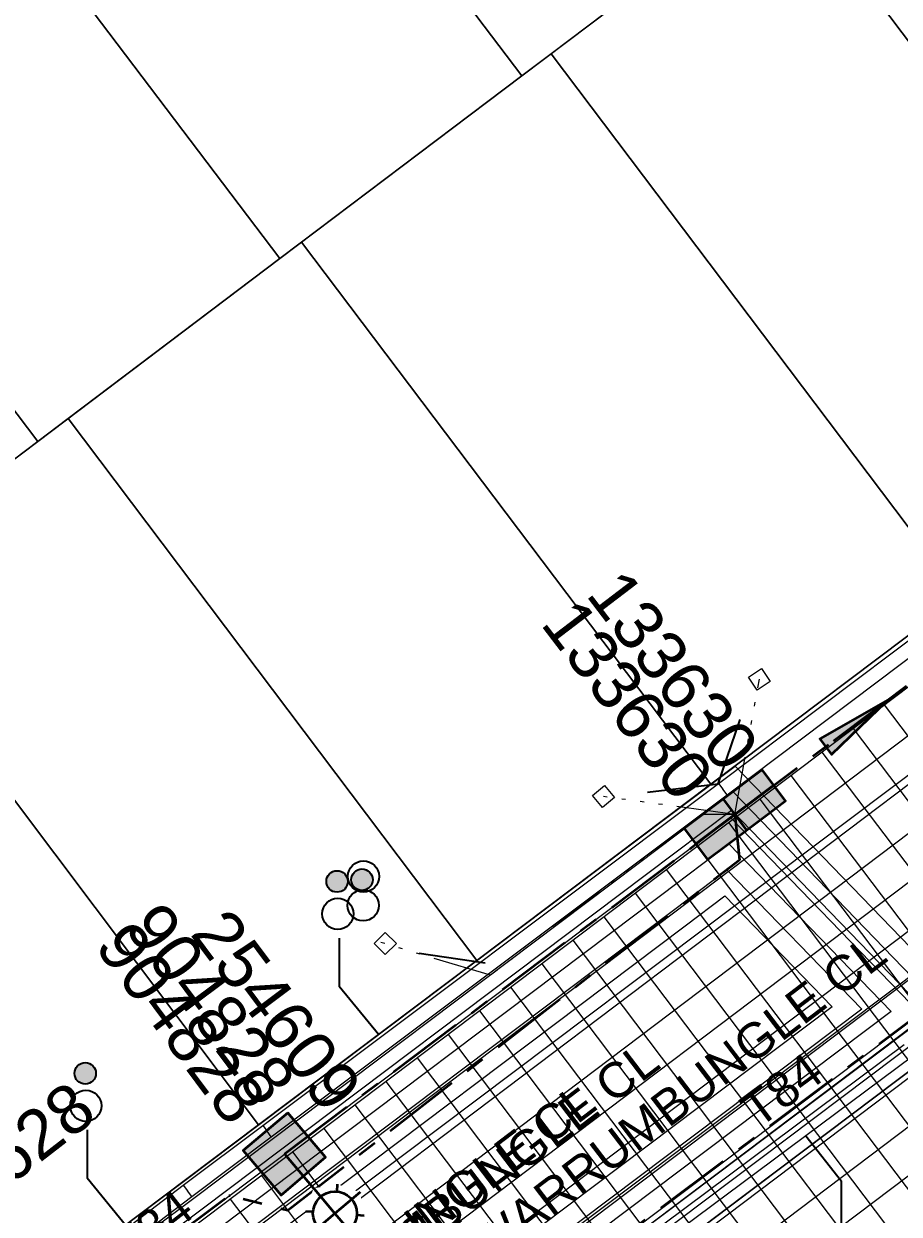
# Model space of a CAD drawing. Header units: metres. Extents: x 308278 to 310511, y 6271134 to 6272874.
# Drawn here: x 309018.6 to 309063.4, y 6272122.4 to 6272183.4 of the extents above; entities that cross this region are included whole.
import ezdxf
from ezdxf.enums import TextEntityAlignment as Align

# ---------------------------------------------------------------- set-up
doc = ezdxf.new("R2010")
doc.units = ezdxf.units.M
doc.set_wipeout_variables(frame=1)
for name, pattern in [('Cable Exist UG', [7, 4, -1, 1, -1]), ('DOT', [6.35, 0, -6.35]), ('PHANTOMX2', [6.6, 3, -0.75, 0.2, -0.75, 0.2, -0.75, 0.2, -0.75])]:
    doc.linetypes.add(name, pattern=pattern)
doc.layers.get('0').update_dxf_attribs({"color": 6})
for name, color, linetype, lineweight in [('_User Miscellaneous1', 30, 'Continuous', 13), ('_User_HV_Exist', 1, 'Continuous', 35), ('_User_LV_Exist', 5, 'Continuous', 35), ('_User_SL_Exist', 4, 'Continuous', 35), ('Cadastre Developer_SP_NEW', 92, 'Continuous', 15), ('Cadastre Land Parcels_SP_EXT', 118, 'Continuous', 15), ('Cadastre Roads_SP_EXT', 218, 'Continuous', 15), ('Mains_LV_EXT', 163, 'Continuous', 25), ('Mains_LV_SL_EXT', 135, 'Continuous', 25), ('Services_SP_EXT', 42, 'PHANTOMX2', 20)]:
    doc.layers.add(name, color=color, linetype=linetype, lineweight=lineweight)
doc.layers.add('_User Miscellaneous10', color=252, linetype='Continuous', lineweight=13, plot=False, transparency=0.85)
doc.layers.add('_User Miscellaneous12', color=252, linetype='Continuous', lineweight=13, plot=False, transparency=0.5)
doc.layers.add('Cadastre Roads_SP_NEW', color=214, linetype='Continuous', lineweight=15, transparency=0.8)
for name, color, linetype in [('Duct_SP_EXT', 30, 'Continuous'), ('Equip_SP_SL_EXT', 7, 'Continuous'), ('SupportsUG_SP_LV_EXT', 7, 'Continuous'), ('SupportsUG_SP_LV_SL_EXT', 7, 'Continuous'), ('Trench_SP_EXT', 7, 'Continuous')]:
    doc.layers.add(name, color=color, linetype=linetype)
doc.styles.add('COLUMN_LABEL', font='arial.ttf', dxfattribs={"height": 2})
doc.styles.add('iecARIAL', font='arial.ttf', dxfattribs={"height": 2})
doc.styles.add('POLE_LABEL', font='arial.ttf', dxfattribs={"height": 2})
doc.styles.add('SL_LABEL', font='arial.ttf', dxfattribs={"height": 2})
doc.styles.get("Standard").update_dxf_attribs({"font": 'arial.ttf'})

# ---------------------------------------------------------------- blocks, each defined once
blk = doc.blocks.new('COLUMN_EXT')
blk.add_hatch(color=256).paths.add_polyline_path([(1.5, -1.5), (1.5, 1.5), (-1.5, 1.5), (-1.5, -1.5)])
blk.add_lwpolyline([(1.5, 1.5), (-1.5, 1.5), (-1.5, -1.5), (1.5, -1.5)], close=True)
at = {"flags": 9}
for tag, p in [('SUBURB', (-1.813, 1.8)), ('NOTES', (-1.813, 2)), ('STREETNAME', (-1.813, 1.6)), ('LOCATION', (-1.813, 1.4)), ('LEGEND', (-1.813, 1.2)), ('OWNED_BY', (-1.813, 0.6)), ('USAGE', (-1.813, 1)), ('STATE', (-1.813, 0.8)), ('COLUMN_TYPE', (-1.813, 0.4))]:
    blk.add_attdef(tag, text='', height=0.2, rotation=180, dxfattribs=at).set_placement(p, align=Align.MIDDLE_LEFT)
at = {"flags": 1}
blk.add_attdef('Z', (-1.813, 2.351), '', height=0.2, rotation=180, dxfattribs=at)
at = {"flags": 9}
for tag, style, p in [('STRUCTURE_PLANT_NUMBER', 'POLE_LABEL', (-1.813, -0.031)), ('STREET_CODE', 'COLUMN_LABEL', (-1.813, 0.2))]:
    blk.add_attdef(tag, text='', height=0.2, rotation=180, dxfattribs=dict(at, style=style)).set_placement(p, align=Align.MIDDLE_LEFT)
at = {"style": 'COLUMN_LABEL', "width": 0.9, "flags": 8}
blk.add_attdef('ASSET_NUM', text='', height=2, rotation=270, dxfattribs=at).set_placement((2, -4), align=Align.MIDDLE_LEFT)
blk = doc.blocks.new('*U350')
blk.add_hatch(color=256).paths.add_polyline_path([(-2.5, 1), (-2.5, -1), (2.5, -1), (2.5, 1)])
for p, q in [((0, 1), (0, -1)), ((-2.5, 0), (2.5, 0))]:
    blk.add_line(p, q)
at = {"ltscale": 10}
blk.add_line((2.5, 0), (-2.5, 0), dxfattribs=at)
blk.add_lwpolyline([(-2.5, -1), (-1.25, -1), (1.25, -1), (2.5, -1), (2.5, 1), (-2.5, 1)], close=True)
at = {"width": 0.9, "flags": 8}
blk.add_attdef('ASSET_NUM', text='', height=2, rotation=90, dxfattribs=at).set_placement((-2, 3.76), align=Align.MIDDLE_LEFT)
for tag, p, flags in [('OWNED_BY', (0, -0.44), 9), ('STATE', (0, -0.64), 9), ('SUPPORT_TYPE', (0, -0.84), 9), ('USAGE', (0, -1.04), 9), ('LEGEND', (0, -1.24), 9), ('LOCATION', (0, -1.44), 9), ('NOTES', (0, -1.64), 9), ('PARENT', (0, -1.84), 9), ('STREETNAME', (0, -2.04), 9), ('SUBURB', (0, -2.24), 1)]:
    blk.add_attdef(tag, p, '', height=0.2, dxfattribs=dict(flags=flags))
blk = doc.blocks.new('PILLAR_EXT')
blk.add_hatch(color=256).paths.add_polyline_path([(-2.5, 1), (-2.5, -1), (2.5, -1), (2.5, 1)])
for p, q in [((0, 1), (0, -1)), ((-2.5, 0), (2.5, 0))]:
    blk.add_line(p, q)
at = {"ltscale": 10}
blk.add_line((2.5, 0), (-2.5, 0), dxfattribs=at)
blk.add_lwpolyline([(-2.5, -1), (-1.25, -1), (1.25, -1), (2.5, -1), (2.5, 1), (-2.5, 1)], close=True)
at = {"width": 0.9, "flags": 8}
blk.add_attdef('ASSET_NUM', text='', height=2, rotation=90, dxfattribs=at).set_placement((-2, 4), align=Align.MIDDLE_LEFT)
for tag, p, flags in [('OWNED_BY', (0, -0.2), 9), ('STATE', (0, -0.4), 9), ('SUPPORT_TYPE', (0, -0.6), 9), ('USAGE', (0, -0.8), 9), ('LEGEND', (0, -1), 9), ('LOCATION', (0, -1.2), 9), ('NOTES', (0, -1.4), 9), ('STREETNAME', (0, -1.8), 9), ('SUBURB', (0, -2), 1), ('PARENT', (0, -1.6), 9)]:
    blk.add_attdef(tag, p, '', height=0.2, dxfattribs=dict(flags=flags))
blk = doc.blocks.new('DUCT_EXT')
blk.add_circle((0, 0.8), 0.8)
at = {"flags": 1}
blk.add_attdef('Z', (0, 0), '', height=0.2, dxfattribs=at)
at = {"flags": 9}
for tag, p in [('DUCT_CODE', (0, 0)), ('XSECT_TYPE', (0, -0.2)), ('STATE', (0, -0.6)), ('FB_REFERENCE', (0, -0.4)), ('NOTES', (0, -0.8))]:
    blk.add_attdef(tag, text='', height=0.2, dxfattribs=at).set_placement(p, align=Align.MIDDLE_LEFT)
blk = doc.blocks.new('*U468')
at = {"transparency": 33554687, "flags": 9}
for tag, p in [('LRATECODE', (-7.4, 0)), ('LOUTREACHVOCAB', (-7.2, 0)), ('LOUTREACH', (-7, 0)), ('LANTNUMBER', (-6.6, 0)), ('LNEW', (-6.4, 0)), ('LMASTVOCAB', (-6.2, 0)), ('LMAST', (-6, 0)), ('LLAMPVOCAB', (-5.8, 0)), ('LLAMP', (-5.6, 0)), ('LEXIST', (-5.4, 0)), ('LCHARGE3PERCENT', (-5.2, 0)), ('LCHARGE3', (-5, 0)), ('LCHARGE2PERCENT', (-4.8, 0)), ('LCHARGE2', (-4.6, 0)), ('LCHARGE1PERCENT', (-4.4, 0)), ('LCHARGE1', (-4.2, 0)), ('LCATEGORY', (-4, 0)), ('LBRACKETVOCAB', (-3.8, 0)), ('LBRACKET', (-3.6, 0)), ('LKINGHEIGHT', (-3.4, 0)), ('CREPLACE', (-3.2, 0)), ('CREMOVE', (-3, 0)), ('CNUMBER', (-2.8, 0)), ('CNEW', (-2.6, 0)), ('CEXIST', (-2.4, 0)), ('USAGE', (-2.2, 0)), ('STATE', (-2, 0)), ('OWNED_BY', (-1.8, 0)), ('ORIENTATION', (-1.6, 0)), ('OPERATING_VOLTAGE', (-1.4, 0)), ('NO_PHASES', (-1.2, 0)), ('LANTERN_TYPE', (-1, 0)), ('LANTERN_PURPOSE', (-0.8, 0)), ('CONTROL_TYPE', (-0.6, 0)), ('CONSTRUCTED_VOLTAGE', (-0.4, 0))]:
    blk.add_attdef(tag, text='', height=0.001, rotation=270, dxfattribs=at).set_placement(p, align=Align.MIDDLE_LEFT)
at = {"transparency": 33554687, "style": 'SL_LABEL', "flags": 9}
blk.add_attdef('STREET_CODE', text='', height=0.001, rotation=270, dxfattribs=at).set_placement((0.001, 0), align=Align.MIDDLE_LEFT)
at = {"transparency": 33554687, "flags": 1}
blk.add_attdef('Z', (0, 0), '', height=0.001, rotation=270, dxfattribs=at)
at = {"transparency": 33554687, "width": 0.9}
blk.add_attdef('LNUMBER', text='', height=1, rotation=310.33155, dxfattribs=at).set_placement((3.768, -5.983), align=Align.MIDDLE_LEFT)
at = {"transparency": 33554687, "flags": 9}
for tag, p in [('LREMOVE', (0, -7.6)), ('LREPLACE', (0, -7.8)), ('LTYPE', (0, -8)), ('LTYPEVOCAB', (0, -8.2)), ('LEGEND', (0, -8.4)), ('SUBURB', (0, -8.6)), ('STREETNAME', (0, -8.8)), ('LOCATION', (0, -9)), ('NOTES', (0, -9.2)), ('MAINTAINED_BY', (0, -9.863))]:
    blk.add_attdef(tag, text='', height=0.001, dxfattribs=at).set_placement(p, align=Align.MIDDLE_LEFT)
blk.add_attdef('OPERATED_BY', (0, -9.607), '', height=0.001, dxfattribs=at)
at = {"linetype": 'DOT', "transparency": 33554687}
blk.add_wipeout([(3.681, -4.336), (2.467, -4.544), (1.302, -4.141), (1.094, -2.927), (1.496, -1.763), (2.711, -1.554), (3.875, -1.957), (4.084, -3.171)], dxfattribs=at)
at = {"transparency": 33554687}
for p, q in [((0, 0), (2.589, -3.049)), ((2.711, -1.554), (2.68, -1.928)), ((3.875, -1.957), (2.589, -3.049)), ((1.094, -2.927), (1.468, -2.958)), ((2.589, -3.049), (1.302, -4.141)), ((2.589, -3.049), (3.681, -4.336)), ((4.084, -3.171), (3.71, -3.141)), ((2.467, -4.544), (2.497, -4.171))]:
    blk.add_line(p, q, dxfattribs=at)
blk.add_circle((2.589, -3.049), 1.125, dxfattribs=at)
blk = doc.blocks.new('CCP_EXT')
at = {"flags": 9}
for tag, p in [('OWNED_BY', (0, -1)), ('USAGE', (0, -1.2)), ('STATE', (0, -1.8)), ('LEGEND', (0, -1.4)), ('LIFE_SUPPORT', (0, -1.6)), ('NOTES', (0, -2))]:
    blk.add_attdef(tag, text='', height=0.2, dxfattribs=at).set_placement(p, align=Align.MIDDLE_LEFT)
at = {"transparency": 33554687}
blk.add_wipeout([(0, 0.566), (0.566, 0), (0, -0.566), (-0.566, 0)], dxfattribs=at)
blk.add_lwpolyline([(-0.566, 0), (0, 0.566), (0.566, 0), (0, -0.566), (-0.566, 0)])
at = {"flags": 1}
blk.add_attdef('Z', (0, 0), '', height=0.2, dxfattribs=at)
at = {"flags": 9}
for tag, p in [('CCP_TYPE', (0, 0)), ('OPERATING_VOLTAGE', (0, -0.6)), ('CONSTRUCTED_VOLTAGE', (0, -0.2)), ('NO_PHASES', (0, -0.4)), ('ORIENTATION', (0, -0.8))]:
    blk.add_attdef(tag, text='', height=0.2, dxfattribs=at).set_placement(p, align=Align.MIDDLE_LEFT)
blk = doc.blocks.new('CABLE_LARGE_EXT')
h = blk.add_hatch(color=256)
edge = h.paths.add_edge_path()
edge.add_arc((0, 0.55), 0.55, 0, 360)
blk.add_circle((0, 0.55), 0.55)
at = {"flags": 1}
blk.add_attdef('Z', (0, 0), '', height=0.2, dxfattribs=at)
at = {"flags": 9}
for tag, p in [('COND_CODE', (0, 0)), ('XSECT_SIZE', (0, -0.6)), ('STATE', (0, -0.4)), ('FB_REFERENCE', (0, -0.2)), ('NOTES', (0, -0.8))]:
    blk.add_attdef(tag, text='', height=0.2, dxfattribs=at).set_placement(p, align=Align.MIDDLE_LEFT)
blk = doc.blocks.new('*U355')
at = {"transparency": 33554559}
for p, q in [((-50, 50), (-50, -50)), ((-48, 50), (-48, -50)), ((-46, 50), (-46, -50)), ((-44, 50), (-44, -50)), ((-42, 50), (-42, -50)), ((-40, 50), (-40, -50)), ((-38, 50), (-38, -50)), ((-36, 50), (-36, -50)), ((-34, 50), (-34, -50)), ((-32, 50), (-32, -50)), ((-30, 50), (-30, -50)), ((-50, 36), (50, 36)), ((-50, 34), (50, 34)), ((-50, 32), (50, 32)), ((-50, 30), (50, 30)), ((-50, 28), (50, 28)), ((-50, 26), (50, 26)), ((-50, 24), (50, 24)), ((-50, 22), (50, 22)), ((-50, 20), (50, 20)), ((-50, 18), (50, 18)), ((-50, 16), (50, 16)), ((-50, 14), (50, 14)), ((-50, 12), (50, 12)), ((-50, 10), (50, 10)), ((-50, 8), (50, 8)), ((-50, 6), (50, 6)), ((-50, 4), (50, 4)), ((-50, 2), (50, 2)), ((-50, 0), (50, 0)), ((-50, -2), (50, -2)), ((-50, -4), (50, -4)), ((-50, -6), (50, -6))]:
    blk.add_line(p, q, dxfattribs=at)
blk = doc.blocks.new('ARROW')
h = blk.add_hatch(color=256)
h.dxf.hatch_style = 1
h.paths.add_polyline_path([(-4, 0), (0, -0.5), (0, 0.5)])
blk.add_line((-0.5, 0), (-4, 0))
at = {"flags": 128}
blk.add_lwpolyline([(-4, 0), (0, -0.5), (0, 0.5)], close=True, dxfattribs=at)
blk.add_circle((0, 0), 0.0001)
blk = doc.blocks.new('*U477')
at = {"transparency": 33554687, "flags": 9}
for tag, p in [('LRATECODE', (-7.4, 0)), ('LOUTREACHVOCAB', (-7.2, 0)), ('LOUTREACH', (-7, 0)), ('LANTNUMBER', (-6.6, 0)), ('LNEW', (-6.4, 0)), ('LMASTVOCAB', (-6.2, 0)), ('LMAST', (-6, 0)), ('LLAMPVOCAB', (-5.8, 0)), ('LLAMP', (-5.6, 0)), ('LEXIST', (-5.4, 0)), ('LCHARGE3PERCENT', (-5.2, 0)), ('LCHARGE3', (-5, 0)), ('LCHARGE2PERCENT', (-4.8, 0)), ('LCHARGE2', (-4.6, 0)), ('LCHARGE1PERCENT', (-4.4, 0)), ('LCHARGE1', (-4.2, 0)), ('LCATEGORY', (-4, 0)), ('LBRACKETVOCAB', (-3.8, 0)), ('LBRACKET', (-3.6, 0)), ('LKINGHEIGHT', (-3.4, 0)), ('CREPLACE', (-3.2, 0)), ('CREMOVE', (-3, 0)), ('CNUMBER', (-2.8, 0)), ('CNEW', (-2.6, 0)), ('CEXIST', (-2.4, 0)), ('USAGE', (-2.2, 0)), ('STATE', (-2, 0)), ('OWNED_BY', (-1.8, 0)), ('ORIENTATION', (-1.6, 0)), ('OPERATING_VOLTAGE', (-1.4, 0)), ('NO_PHASES', (-1.2, 0)), ('LANTERN_TYPE', (-1, 0)), ('LANTERN_PURPOSE', (-0.8, 0)), ('CONTROL_TYPE', (-0.6, 0)), ('CONSTRUCTED_VOLTAGE', (-0.4, 0))]:
    blk.add_attdef(tag, text='', height=0.001, rotation=270, dxfattribs=at).set_placement(p, align=Align.MIDDLE_LEFT)
at = {"transparency": 33554687, "style": 'SL_LABEL', "flags": 9}
blk.add_attdef('STREET_CODE', text='', height=0.001, rotation=270, dxfattribs=at).set_placement((0.001, 0), align=Align.MIDDLE_LEFT)
at = {"transparency": 33554687, "flags": 1}
blk.add_attdef('Z', (0, 0), '', height=0.001, rotation=270, dxfattribs=at)
at = {"transparency": 33554687, "width": 0.9}
blk.add_attdef('LNUMBER', text='', height=1, rotation=310.33155, dxfattribs=at).set_placement((3.768, -5.983), align=Align.MIDDLE_LEFT)
at = {"transparency": 33554687, "flags": 9}
for tag, p in [('LREMOVE', (0, -7.6)), ('LREPLACE', (0, -7.8)), ('LTYPE', (0, -8)), ('LTYPEVOCAB', (0, -8.2)), ('LEGEND', (0, -8.4)), ('SUBURB', (0, -8.6)), ('STREETNAME', (0, -8.8)), ('LOCATION', (0, -9)), ('NOTES', (0, -9.2)), ('MAINTAINED_BY', (0, -9.863))]:
    blk.add_attdef(tag, text='', height=0.001, dxfattribs=at).set_placement(p, align=Align.MIDDLE_LEFT)
blk.add_attdef('OPERATED_BY', (0, -9.607), '', height=0.001, dxfattribs=at)
at = {"linetype": 'DOT', "transparency": 33554687}
blk.add_wipeout([(3.681, -4.336), (2.467, -4.544), (1.302, -4.141), (1.094, -2.927), (1.496, -1.763), (2.711, -1.554), (3.875, -1.957), (4.084, -3.171)], dxfattribs=at)
at = {"transparency": 33554687}
for p, q in [((0, 0), (2.589, -3.049)), ((2.711, -1.554), (2.68, -1.928)), ((3.875, -1.957), (2.589, -3.049)), ((1.094, -2.927), (1.468, -2.958)), ((2.589, -3.049), (1.302, -4.141)), ((2.589, -3.049), (3.681, -4.336)), ((4.084, -3.171), (3.71, -3.141)), ((2.467, -4.544), (2.497, -4.171))]:
    blk.add_line(p, q, dxfattribs=at)
blk.add_circle((2.589, -3.049), 1.125, dxfattribs=at)

msp = doc.modelspace()

# ---------------------------------------------------------------- linework, layer by layer
at = {"layer": '_User Miscellaneous1'}
for p, q in [((309054.196, 6272144.458), (309054.412, 6272144.17)), ((309054.196, 6272144.458), (309054.412, 6272144.17)), ((309054.629, 6272143.883), (309054.412, 6272144.17)), ((309054.629, 6272143.882), (309054.412, 6272144.17)), ((309063.709, 6272131.063), (309045.314, 6272117.363)), ((309064.139, 6272130.486), (309045.744, 6272116.786)), ((309019.216, 6272118.16), (309026.772, 6272123.871))]:
    msp.add_line(p, q, dxfattribs=at)
at = {"layer": '_User_LV_Exist', "linetype": 'Cable Exist UG', "flags": 128}
msp.add_lwpolyline([(309040.045, 6272114.298), (309076.325, 6272141.581)], dxfattribs=at)
at = {"layer": 'Cadastre Developer_SP_NEW', "linetype": 'Continuous'}
for points in [[(309058.121, 6272191.314), (309032.731, 6272224.837), (309018.727, 6272214.257), (309044.122, 6272180.738), (309058.121, 6272191.314)], [(309044.122, 6272180.738), (309018.727, 6272214.257), (309006.319, 6272204.882), (309031.719, 6272171.368), (309044.122, 6272180.738)], [(309031.719, 6272171.368), (309006.319, 6272204.882), (308993.912, 6272195.508), (309010.245, 6272173.962), (309019.317, 6272161.997), (309031.719, 6272171.368)], [(309089.768, 6272171.526), (309068.713, 6272199.316), (309058.121, 6272191.314), (309057.597, 6272190.917), (309078.579, 6272163.096), (309089.768, 6272171.526)], [(309078.579, 6272163.096), (309057.597, 6272190.917), (309045.616, 6272181.866), (309066.591, 6272154.064), (309078.579, 6272163.096)], [(309019.317, 6272161.997), (309010.245, 6272173.962), (308985.454, 6272155.23), (308994.507, 6272143.253), (309019.317, 6272161.997)], [(309086.417, 6272101.252), (309064.568, 6272130.184), (309052.581, 6272121.152), (309074.439, 6272092.203), (309086.417, 6272101.252)]]:
    msp.add_lwpolyline(points, close=True, dxfattribs=at)
at = {"layer": 'Cadastre Land Parcels_SP_EXT', "linetype": 'Continuous'}
for points in [[(309058.121, 6272191.314), (309032.731, 6272224.837), (309018.727, 6272214.257), (309044.122, 6272180.738), (309058.121, 6272191.314)], [(309044.122, 6272180.738), (309018.727, 6272214.257), (309006.319, 6272204.882), (309031.719, 6272171.368), (309044.122, 6272180.738)], [(309031.719, 6272171.368), (309006.319, 6272204.882), (308993.912, 6272195.508), (309010.245, 6272173.962), (309019.317, 6272161.997), (309031.719, 6272171.368)], [(309089.768, 6272171.526), (309068.713, 6272199.316), (309058.121, 6272191.314), (309057.597, 6272190.917), (309078.579, 6272163.096), (309089.768, 6272171.526)], [(309078.579, 6272163.096), (309057.597, 6272190.917), (309045.616, 6272181.866), (309066.591, 6272154.064), (309078.579, 6272163.096)], [(309066.591, 6272154.064), (309045.616, 6272181.866), (309044.122, 6272180.738), (309032.83, 6272172.207), (309053.804, 6272144.43), (309066.591, 6272154.064)], [(309019.317, 6272161.997), (309010.245, 6272173.962), (308985.454, 6272155.23), (308994.507, 6272143.253), (309019.317, 6272161.997)], [(309053.804, 6272144.43), (309032.83, 6272172.207), (309031.719, 6272171.368), (309020.868, 6272163.169), (309041.816, 6272135.398), (309053.804, 6272144.43)], [(309041.816, 6272135.398), (309020.868, 6272163.169), (309019.317, 6272161.997), (309009.731, 6272154.755), (309030.628, 6272126.968), (309041.816, 6272135.398)], [(309030.628, 6272126.968), (309009.731, 6272154.755), (308994.507, 6272143.253), (309012.564, 6272119.346), (309012.737, 6272119.118), (309018.641, 6272117.937), (309030.628, 6272126.968)], [(309086.417, 6272101.252), (309064.568, 6272130.184), (309052.581, 6272121.152), (309074.439, 6272092.203), (309086.417, 6272101.252)]]:
    msp.add_lwpolyline(points, close=True, dxfattribs=at)
at = {"layer": 'Duct_SP_EXT'}
for points in [[(309034.756, 6272136.544), (309034.756, 6272134.083), (309036.789, 6272131.6)], [(309021.852, 6272126.708), (309021.852, 6272124.248), (309023.885, 6272121.765)], [(309060.485, 6272121.135), (309060.485, 6272124.061), (309058.662, 6272126.395)]]:
    msp.add_lwpolyline(points, dxfattribs=at)
at = {"layer": 'Trench_SP_EXT', "linetype": 'Cable Exist UG'}
for points in [[(309050.545, 6272144.017), (309054.174, 6272144.453), (309055.303, 6272147.742)], [(309038.855, 6272135.776), (309042.243, 6272135.27)]]:
    msp.add_lwpolyline(points, dxfattribs=at)

# ---------------------------------------------------------------- block references
at = {"layer": '_User_LV_Exist', "rotation": 216.7019365150924}
msp.add_blockref('ARROW', (309059.681, 6272146.357), dxfattribs=at)
at = {"layer": '_User_LV_Exist'}
ref = msp.add_blockref('*U350', (309011.173, 6272117.871), dxfattribs=dict(at, rotation=307.7510613330695))
ref.add_attrib('ASSET_NUM', '133628', dxfattribs={"layer": '0', "height": 2.5, "rotation": 37.75106, "style": 'iecARIAL'}).set_placement((309012.483, 6272121.223), align=Align.MIDDLE_LEFT)
at = {"layer": 'Duct_SP_EXT'}
for name, p in [('CABLE_LARGE_EXT', (309034.65, 6272138.894)), ('DUCT_EXT', (309036.001, 6272138.902)), ('CABLE_LARGE_EXT', (309035.923, 6272138.983)), ('DUCT_EXT', (309035.984, 6272137.42)), ('DUCT_EXT', (309034.683, 6272136.982)), ('CABLE_LARGE_EXT', (309021.746, 6272129.058)), ('DUCT_EXT', (309021.779, 6272127.147))]:
    msp.add_blockref(name, p, dxfattribs=at)
at = {"layer": 'SupportsUG_SP_LV_EXT'}
ref = msp.add_blockref('PILLAR_EXT', (309055.03, 6272142.868), dxfattribs=dict(at, rotation=36.95027838651674))
ref.add_attrib('ASSET_NUM', '133630', dxfattribs={"layer": '0', "height": 2.5, "rotation": 307.34273, "style": 'iecARIAL'}).set_placement((309055.41, 6272145.64), align=Align.MIDDLE_RIGHT)
ref = msp.add_blockref('*U350', (309011.173, 6272117.871), dxfattribs=dict(at, rotation=307.7510613330695))
ref.add_attrib('ASSET_NUM', '133628', dxfattribs={"layer": '0', "height": 2.5, "rotation": 37.75106, "style": 'iecARIAL'}).set_placement((309012.483, 6272121.223), align=Align.MIDDLE_LEFT)
at = {"layer": 'SupportsUG_SP_LV_SL_EXT'}
ref = msp.add_blockref('COLUMN_EXT', (309031.949, 6272125.48), dxfattribs=dict(at, rotation=40.33155312479447))
ref.add_attrib('ASSET_NUM', '904828', dxfattribs={"layer": '0', "height": 2.5, "rotation": 306.75927, "style": 'COLUMN_LABEL'}).set_placement((309031.659, 6272128.508), align=Align.MIDDLE_RIGHT)

# ---------------------------------------------------------------- texts
at = {"layer": 'Cadastre Roads_SP_EXT'}
msp.add_text('WARRUMBUNGLE CL', height=1.8, rotation=37.33379, dxfattribs=at).set_placement((309042.412, 6272119.751))
at = {"layer": 'Mains_LV_EXT'}
msp.add_text('T84', height=1.8, rotation=36.75143, dxfattribs=at).set_placement((309056.227, 6272126.743))

# ---------------------------------------------------------------- next in the draw order: block references
at = {"layer": 'Equip_SP_SL_EXT'}
ref = msp.add_blockref('*U468', (309031.949, 6272125.48), dxfattribs=at)
ref.add_attrib('ASSET_NUM', '254609', dxfattribs={"layer": '0', "height": 2.5, "rotation": 306.75927, "style": 'iecARIAL'}).set_placement((309033.449, 6272126.98), align=Align.BOTTOM_RIGHT)
at = {"layer": 'Services_SP_EXT'}
for p, rotation in [((309056.286, 6272149.808), 258.9502781531046), ((309048.295, 6272143.797), 354.9502780934742)]:
    msp.add_blockref('CCP_EXT', p, dxfattribs=dict(at, rotation=rotation))
msp.add_blockref('CCP_EXT', (309037.121, 6272136.26), dxfattribs=at)

# ---------------------------------------------------------------- next in the draw order: linework, layer by layer
at = {"layer": '_User Miscellaneous1'}
for p, q in [((309054.196, 6272144.458), (309079.336, 6272163.4)), ((309054.629, 6272143.883), (309079.769, 6272162.825)), ((309030.847, 6272126.93), (309054.196, 6272144.458)), ((309031.28, 6272126.354), (309054.629, 6272143.882)), ((309026.772, 6272123.871), (309030.847, 6272126.93)), ((309030.847, 6272126.93), (309031.064, 6272126.642)), ((309030.847, 6272126.93), (309031.064, 6272126.642)), ((309031.28, 6272126.354), (309031.064, 6272126.642)), ((309031.28, 6272126.354), (309031.064, 6272126.642)), ((309027.205, 6272123.296), (309031.28, 6272126.354)), ((309026.772, 6272123.871), (309026.989, 6272123.583)), ((309027.205, 6272123.296), (309026.989, 6272123.583)), ((309019.65, 6272117.586), (309027.205, 6272123.296))]:
    msp.add_line(p, q, dxfattribs=at)
at = {"layer": '_User Miscellaneous10', "flags": 128}
for points in [[(308947.659, 6272204.886), (308959.421, 6272189.261), (308998.565, 6272218.831), (309018.727, 6272214.257), (308981.857, 6272186.367), (308972.346, 6272179.213), (308971.57, 6272173.606), (308985.454, 6272155.23), (309012.737, 6272119.118), (309018.661, 6272117.987), (309026.716, 6272124.021), (309049.477, 6272141.17), (309055.04, 6272145.361), (309067.546, 6272132.428), (309029.403, 6272103.69), (309028.491, 6272098.26), (309036.916, 6272087.106), (309053.299, 6272065.429), (309058.917, 6272057.978), (309059.64, 6272057.021)], [(308946.86, 6272204.285), (308959.224, 6272187.859), (308998.797, 6272217.753), (309016.409, 6272213.757), (308981.255, 6272187.165), (308971.412, 6272179.762), (308970.523, 6272173.333), (308984.657, 6272154.627), (309012.171, 6272118.208), (309018.908, 6272116.922), (309027.316, 6272123.221), (309050.079, 6272140.371), (309054.936, 6272144.031), (309066.041, 6272132.546), (309028.483, 6272104.249), (309027.433, 6272098.001), (309036.119, 6272086.503), (309052.501, 6272064.826), (309058.119, 6272057.376), (309058.842, 6272056.418)], [(308946.061, 6272203.683), (308959.028, 6272186.457), (308999.029, 6272216.675), (309014.091, 6272213.258), (308980.652, 6272187.964), (308970.478, 6272180.311), (308969.475, 6272173.06), (308983.859, 6272154.024), (309011.605, 6272117.298), (309019.154, 6272115.857), (309027.917, 6272122.422), (309050.681, 6272139.573), (309054.831, 6272142.7), (309064.536, 6272132.664), (309027.563, 6272104.808), (309026.375, 6272097.742), (309035.321, 6272085.9), (309051.702, 6272064.223), (309057.321, 6272056.773), (309058.044, 6272055.816)], [(308945.262, 6272203.082), (308958.831, 6272185.055), (308999.261, 6272215.597), (309011.773, 6272212.758), (308980.05, 6272188.762), (308969.545, 6272180.86), (308968.428, 6272172.787), (308983.061, 6272153.421), (309011.04, 6272116.388), (309019.4, 6272114.792), (309028.518, 6272121.622), (309051.282, 6272138.774), (309054.727, 6272141.369), (309063.031, 6272132.782), (309026.643, 6272105.367), (309025.318, 6272097.483), (309034.523, 6272085.297), (309050.904, 6272063.621), (309056.522, 6272056.171), (309057.246, 6272055.213)], [(308944.463, 6272202.481), (308958.635, 6272183.654), (308999.493, 6272214.519), (309009.455, 6272212.259), (308979.448, 6272189.56), (308968.611, 6272181.409), (308967.381, 6272172.514), (308982.263, 6272152.818), (309010.474, 6272115.478), (309019.646, 6272113.727), (309029.118, 6272120.823), (309051.884, 6272137.975), (309054.623, 6272140.039), (309061.526, 6272132.9), (309025.723, 6272105.926), (309024.26, 6272097.224), (309033.725, 6272084.695), (309050.106, 6272063.018), (309055.724, 6272055.569), (309056.448, 6272054.61)], [(308943.664, 6272201.879), (308958.438, 6272182.252), (308999.725, 6272213.441), (309007.137, 6272211.759), (308978.846, 6272190.359), (308967.678, 6272181.959), (308966.334, 6272172.242), (308981.465, 6272152.215), (309009.908, 6272114.567), (309019.893, 6272112.662), (309029.719, 6272120.023), (309052.486, 6272137.177), (309054.518, 6272138.708), (309060.02, 6272133.018), (309024.803, 6272106.485), (309023.203, 6272096.965), (309032.927, 6272084.092), (309049.308, 6272062.416), (309054.925, 6272054.967), (309055.65, 6272054.007)]]:
    msp.add_lwpolyline(points, dxfattribs=at)
at = {"layer": '_User Miscellaneous10', "color": 4, "flags": 128}
msp.add_lwpolyline([(308946.301, 6272203.864), (308959.087, 6272186.878), (308998.959, 6272216.998), (309014.786, 6272213.408), (308980.833, 6272187.724), (308970.758, 6272180.147), (308969.79, 6272173.142), (308984.098, 6272154.205), (309011.775, 6272117.571), (309019.08, 6272116.177), (309027.737, 6272122.661), (309050.5, 6272139.812), (309054.863, 6272143.099), (309064.988, 6272132.629), (309027.839, 6272104.64), (309026.693, 6272097.82), (309035.56, 6272086.081), (309051.942, 6272064.404), (309057.56, 6272056.954), (309058.284, 6272055.996)], dxfattribs=at)
at = {"layer": '_User_LV_Exist', "color": 2, "linetype": 'Cable Exist UG', "flags": 128}
for points in [[(309055.03, 6272142.868), (309079.87, 6272161.505)], [(309055.03, 6272142.868), (309055.266, 6272140.541), (309055.266, 6272140.541), (309032.127, 6272122.58), (309032.127, 6272122.58), (309029.14, 6272123.345), (309029.14, 6272123.345), (309018.929, 6272115.733), (309011.963, 6272118.483), (309010.957, 6272117.705)]]:
    msp.add_lwpolyline(points, dxfattribs=at)
at = {"layer": '_User_SL_Exist', "linetype": 'Cable Exist UG', "flags": 128}
msp.add_lwpolyline([(309031.949, 6272125.48), (309055.03, 6272142.868)], dxfattribs=at)
at = {"layer": 'Cadastre Developer_SP_NEW', "linetype": 'Continuous'}
for points in [[(309066.591, 6272154.064), (309045.616, 6272181.866), (309044.122, 6272180.738), (309032.83, 6272172.207), (309053.804, 6272144.43), (309066.591, 6272154.064)], [(309053.804, 6272144.43), (309032.83, 6272172.207), (309031.719, 6272171.368), (309020.868, 6272163.169), (309041.816, 6272135.398), (309053.804, 6272144.43)], [(309041.816, 6272135.398), (309020.868, 6272163.169), (309019.317, 6272161.997), (309009.731, 6272154.755), (309030.628, 6272126.968), (309041.816, 6272135.398)], [(309030.628, 6272126.968), (309009.731, 6272154.755), (308994.507, 6272143.253), (309012.564, 6272119.346), (309012.737, 6272119.118), (309018.641, 6272117.937), (309030.628, 6272126.968)]]:
    msp.add_lwpolyline(points, close=True, dxfattribs=at)
at = {"layer": 'Cadastre Roads_SP_EXT', "linetype": 'Continuous'}
msp.add_lwpolyline([(309041.391, 6272112.722), (309052.581, 6272121.152), (309064.568, 6272130.184), (309077.355, 6272139.818), (309089.343, 6272148.85), (309100.531, 6272157.279), (309089.768, 6272171.526), (309078.579, 6272163.096), (309066.591, 6272154.064), (309053.804, 6272144.43), (309041.816, 6272135.398), (309030.628, 6272126.968), (309018.641, 6272117.937), (309029.403, 6272103.69), (309041.391, 6272112.722)], close=True, dxfattribs=at)
at = {"layer": 'Cadastre Roads_SP_NEW'}
for p, q in [((309093.37, 6272167.065), (309022.256, 6272113.541)), ((309098.362, 6272160.433), (309027.252, 6272106.913))]:
    msp.add_line(p, q, dxfattribs=at)
at = {"layer": 'Mains_LV_SL_EXT', "linetype": 'Cable Exist UG'}
msp.add_lwpolyline([(309031.949, 6272125.48), (309055.03, 6272142.868)], dxfattribs=at)
at = {"layer": 'Services_SP_EXT'}
for points in [[(309055.03, 6272142.868), (309056.286, 6272149.808)], [(309055.03, 6272142.868), (309048.295, 6272143.797)], [(309055.03, 6272142.868), (309053.379, 6272142.875), (309053.379, 6272142.875), (309042.503, 6272134.639), (309036.767, 6272136.357)]]:
    msp.add_lwpolyline(points, dxfattribs=at)

# ---------------------------------------------------------------- next in the draw order: block references
at = {"layer": '_User Miscellaneous12', "rotation": 307.0774477629857}
msp.add_blockref('*U355', (309064.107, 6272086.894), dxfattribs=at)
at = {"layer": '_User_LV_Exist'}
ref = msp.add_blockref('PILLAR_EXT', (309055.03, 6272142.868), dxfattribs=dict(at, rotation=36.95027838651674))
ref.add_attrib('ASSET_NUM', '133630', dxfattribs={"layer": '0', "height": 2.5, "rotation": 307.34273, "style": 'iecARIAL'}).set_placement((309053.084, 6272144.141), align=Align.MIDDLE_RIGHT)
at = {"layer": '_User_SL_Exist'}
ref = msp.add_blockref('COLUMN_EXT', (309031.949, 6272125.48), dxfattribs=dict(at, rotation=40.33155312479447))
ref.add_attrib('ASSET_NUM', '904828', dxfattribs={"layer": '0', "height": 2.5, "rotation": 306.75927, "style": 'COLUMN_LABEL'}).set_placement((309030.149, 6272127.532), align=Align.MIDDLE_RIGHT)

# ---------------------------------------------------------------- next in the draw order: texts
at = {"layer": '_User_HV_Exist'}
msp.add_text('WARRUMBUNGLE CL', height=1.8, rotation=37.33379, dxfattribs=at).set_placement((309020.563, 6272106.393))
at = {"layer": '_User_LV_Exist'}
msp.add_text('WARRUMBUNGLE CL', height=1.8, rotation=37.33379, dxfattribs=at).set_placement((309027.508, 6272112.142))
at = {"layer": 'Cadastre Developer_SP_NEW'}
msp.add_text('WARRUMBUNGLE CL', height=1.8, rotation=37.33379, dxfattribs=at).set_placement((309030.769, 6272114.267))
at = {"layer": 'Mains_LV_EXT'}
msp.add_text('T84', height=1.8, rotation=37.81978, dxfattribs=at).set_placement((309024.024, 6272119.687))

# ---------------------------------------------------------------- next in the draw order: block references
at = {"layer": '_User_SL_Exist'}
msp.add_blockref('*U477', (309031.949, 6272125.48), dxfattribs=at)

doc.saveas('drawing.dxf')
